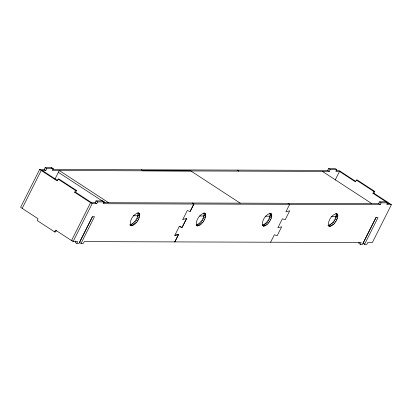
<?xml version="1.0" encoding="UTF-8"?>
<svg xmlns="http://www.w3.org/2000/svg" width="412" height="412" viewBox="0 0 412 412"><rect width="100%" height="100%" fill="white"/><g stroke="black" fill="none" stroke-linecap="round" stroke-linejoin="round"><path stroke-width="0.62" d="M131.655 225.791L130.079 224.761C134.842 223.314 138.566 217.618 137.953 212.674L139.524 213.704C140.137 218.643 136.413 224.339 131.655 225.791L129.79 224.88M197.698 225.992L196.122 224.967C200.881 223.52 204.604 217.819 203.992 212.88L205.567 213.905C206.18 218.849 202.457 224.545 197.698 225.992L196.344 225.117C195.731 220.178 199.454 214.482 204.213 213.035L205.567 213.905M263.762 226.214L262.187 225.184C266.95 223.737 270.669 218.041 270.061 213.102L271.632 214.127C272.244 219.071 268.521 224.767 263.762 226.214L262.408 225.338C261.795 220.399 265.519 214.698 270.282 213.251L271.632 214.127M329.827 226.435L328.256 225.405C333.014 223.958 336.738 218.262 336.125 213.318L337.701 214.348C338.314 219.287 334.59 224.983 329.827 226.435L327.962 225.524M240.211 203.162L190.844 170.954L52.401 170.511L53.308 168.719L46.7 168.693L45.799 170.491L44.223 169.461L39.655 169.445L20.6 207.329L38.089 218.741L37.188 220.533L54.678 231.941L55.666 231.946L56.346 230.602M22.176 208.359L41.226 170.475L45.799 170.491M44.223 169.461L45.124 167.669L51.732 167.689L53.308 168.719M51.449 168.25L51.732 167.689M54.951 179.158L59.287 170.537L108.629 202.719M76.529 190.473L75.535 190.473L74.634 192.265L75.623 192.27L76.529 190.473L59.034 179.065L58.046 179.06L57.144 180.858L39.655 169.445M54.678 231.941L55.579 230.148L73.094 241.571L77.662 241.587L76.761 243.384L75.185 242.354L75.86 241.01M73.094 241.571L92.144 203.688L96.717 203.703L97.618 201.911L104.226 201.932L103.319 203.724L193.887 204.028L190.128 211.505L187.3 210.481L182.815 219.467M72.507 240.546L71.518 240.546L90.573 202.663L95.141 202.678L96.042 200.881L102.65 200.907L104.226 201.932M92.345 216.789L79.48 242.369L81.056 243.394L83.368 243.404L84.269 241.607L361.169 242.513L360.268 244.311L358.692 243.281L359.146 242.385M81.056 243.394L94.492 216.676L92.509 216.671L79.073 243.389L76.761 243.384M102.367 201.463L102.65 200.907M174.832 241.911L178.597 234.433L174.791 235.422L179.277 226.43L182.078 227.439L186.59 218.468L182.789 219.452M174.806 241.895L178.571 234.418L174.765 235.401M190.102 211.49L193.861 204.012L380.224 204.63L381.126 202.838L387.733 202.858L386.832 204.656L391.4 204.671L372.345 242.555L367.777 242.539L366.876 244.331L364.563 244.321L362.987 243.296L376.141 217.15M186.615 218.484L182.104 227.455L179.302 226.446M270.607 242.215L274.366 234.737L277.168 235.746L281.679 226.77L277.873 227.759L282.39 218.787L285.192 219.792L289.703 210.82L285.897 211.809L289.657 204.331L288.086 203.301M52.757 169.492L327.731 170.393L328.632 168.596L335.239 168.616L336.815 169.646L335.914 171.438L340.482 171.454L339.493 171.454L335.162 180.059M142.943 170.795L329.306 171.418L330.208 169.626L336.815 169.646M374.812 191.467L373.823 191.462L372.917 193.259L373.911 193.259L374.812 191.467L357.322 180.059L356.334 180.054L355.427 181.847L339.493 171.454M103.675 202.704L378.649 203.605L379.555 201.808L386.157 201.834M364.563 244.321L378 217.608L376.017 217.598L362.581 244.316L360.268 244.311M336.053 170.419L338.906 170.429L355.891 181.507M386.971 203.631L389.824 203.641M133.354 215.754L138.499 215.77M199.614 215.976L204.115 215.991M265.23 216.192L270.375 216.212M331.49 216.413L336.64 216.434M362.987 243.296L364.146 243.301M356.334 180.054L373.823 191.462M373.911 193.259L391.4 204.671M372.917 193.259L388.835 203.641M328.632 168.596L330.208 169.626M379.555 201.808L381.126 202.838M327.731 170.393L329.306 171.418M378.649 203.605L380.224 204.63M322.426 171.397L371.768 203.58M336.347 214.353L337.922 215.378M336.243 215.697L337.814 216.722M335.816 217.263L337.387 218.288M335.09 218.937L336.666 219.967M334.127 220.616L335.703 221.641M332.984 222.176L334.559 223.201M331.737 223.515L333.313 224.545M330.481 224.545L332.057 225.57M329.291 225.189L330.867 226.214M237.168 170.089L238.739 171.114M270.282 214.132L271.858 215.157M270.174 215.476L271.75 216.501M269.747 217.042L271.323 218.066M269.026 218.72L270.602 219.745M268.063 220.394L269.633 221.419M266.919 221.955L268.49 222.985M265.673 223.299L267.249 224.324M264.416 224.324L265.987 225.349M263.227 224.967L264.798 225.997M141.368 169.77L142.969 170.815M192.286 202.982L193.887 204.028M204.218 213.91L205.789 214.94M204.11 215.255L205.686 216.285M203.683 216.82L205.253 217.845M202.962 218.499L204.532 219.524M201.993 220.173L203.569 221.203M200.85 221.738L202.426 222.763M199.609 223.077L201.18 224.102M198.347 224.102L199.923 225.132M197.157 224.746L198.733 225.776M138.175 213.71L139.75 214.734M138.072 215.054L139.642 216.079M137.639 216.619L139.215 217.644M136.918 218.293L138.494 219.323M135.955 219.972L137.526 220.997M134.812 221.532L136.382 222.557M58.38 172.329L105.045 202.766M133.565 222.871L135.141 223.901M132.309 223.901L133.879 224.926M45.124 167.669L46.7 168.693M96.042 200.881L97.618 201.911M131.119 224.545L132.695 225.57M95.141 202.678L96.717 203.703M58.046 179.06L75.535 190.473M42.22 170.48L57.603 180.513M75.623 192.27L91.562 202.663M74.634 192.265L92.144 203.688M337.701 214.348L336.347 213.473C331.588 214.92 327.864 220.616 328.477 225.56L329.013 226.209M139.524 213.704L138.175 212.829C133.411 214.276 129.692 219.972 130.3 224.916L130.841 225.565"/></g></svg>
